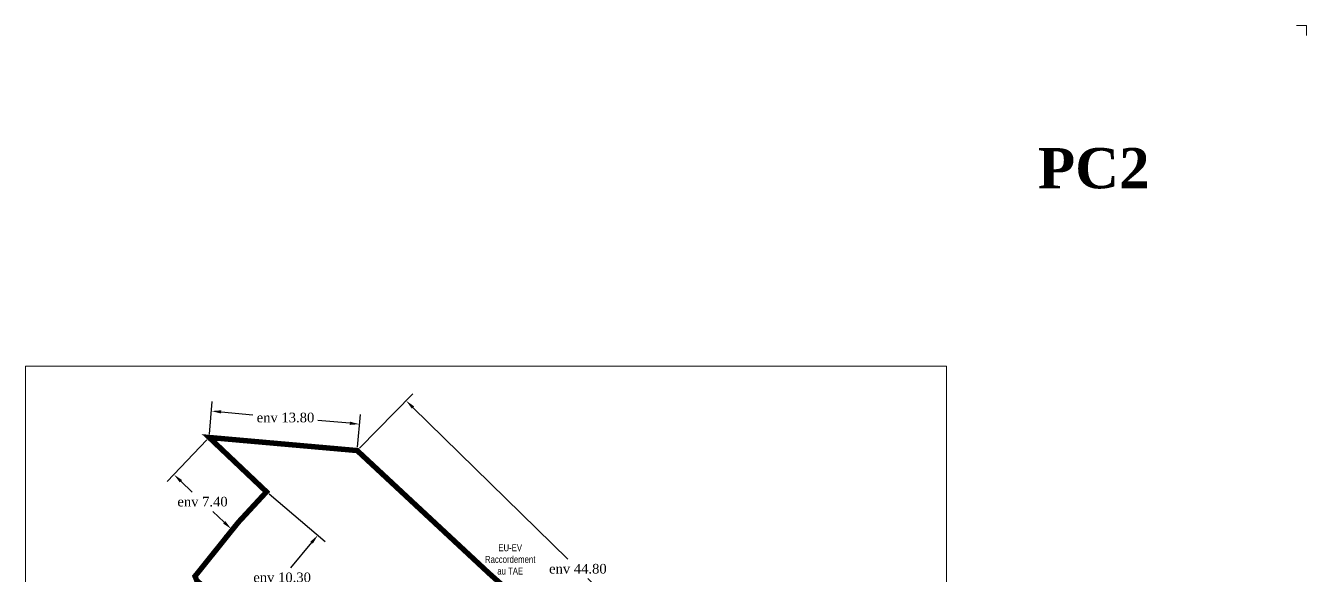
# Model space of a CAD drawing. Header units: millimetres. Extents: x -17502 to -16646, y 1856 to 2034.
# Drawn here: x -17053.35 to -17029.51, y 1875.38 to 1885.62 of the extents above; entities that cross this region are included whole.
import ezdxf

# ---------------------------------------------------------------- set-up
doc = ezdxf.new("R2010")
doc.units = ezdxf.units.MM
doc.linetypes.add('CONTINU', pattern=[0])
doc.layers.get('0').update_dxf_attribs({"lineweight": 9})
doc.layers.get('Defpoints').update_dxf_attribs({"lineweight": 9})
doc.layers.add('Standard', color=7, linetype='CONTINU', lineweight=25)
doc.styles.add('Comic Sans MS', font='comic.ttf')
doc.styles.get("Standard").update_dxf_attribs({"font": 'times.ttf'})
doc.dimstyles.get("Standard").update_dxf_attribs({"dimtxt": 0.18, "dimasz": 0.18, "dimexe": 0.18, "dimexo": 0.0625, "dimgap": 0.09, "dimtad": 0, "dimtih": 1, "dimtoh": 1, "dimzin": 0, "dimdsep": 46, "dimtxsty": 'Standard', "dimcen": 0.09, "dimadec": 0, "dimazin": 0, "dimtfac": 1, "dimtofl": 0, "dimtmove": 0, "dimatfit": 3, "dimfxl": 1, "dimtolj": 1, "dimtzin": 0, "dimarcsym": 0})
picture_1 = doc.add_image_def('image4.jpg', size_in_pixel=(1012, 939))

# ---------------------------------------------------------------- blocks, each defined once
blk = doc.blocks.new('*D481')
at = {"color": 0, "lineweight": -2, "transparency": 16777216}
for p, q in [((-17049.928, 1878.015), (-17049.874, 1878.623)), ((-17049.711, 1878.428), (-17049.117, 1878.375)), ((-17047.173, 1877.771), (-17047.119, 1878.379)), ((-17047.314, 1878.216), (-17047.908, 1878.268))]:
    blk.add_line(p, q, dxfattribs=at)
at = {"color": 0, "lineweight": 9, "transparency": 16777216}
for points in [[(-17049.708, 1878.458), (-17049.713, 1878.398), (-17049.89, 1878.444)], [(-17047.311, 1878.246), (-17047.316, 1878.186), (-17047.135, 1878.2)]]:
    blk.add_solid(points, dxfattribs=at)
at = {"layer": 'Defpoints', "color": 0, "lineweight": 9, "transparency": 16777216}
for p in [(-17047.135, 1878.2), (-17049.933, 1877.952), (-17047.178, 1877.708)]:
    blk.add_point(p, dxfattribs=at)
at = {"color": 0, "lineweight": 9, "transparency": 16777216, "insert": (-17048.512, 1878.322), "char_height": 0.18, "attachment_point": 5}
blk.add_mtext('\\A1;env 13.80', dxfattribs=at)
blk = doc.blocks.new('*D482')
at = {"color": 0, "lineweight": -2, "transparency": 16777216}
for p, q in [((-17047.134, 1877.753), (-17046.142, 1878.766)), ((-17046.14, 1878.511), (-17043.255, 1875.687)), ((-17040, 1872.499), (-17042.884, 1875.323)), ((-17040.737, 1871.488), (-17039.745, 1872.501))]:
    blk.add_line(p, q, dxfattribs=at)
at = {"color": 0, "lineweight": 9, "transparency": 16777216}
for points in [[(-17046.119, 1878.533), (-17046.161, 1878.49), (-17046.268, 1878.637)], [(-17039.979, 1872.52), (-17040.021, 1872.477), (-17039.871, 1872.373)]]:
    blk.add_solid(points, dxfattribs=at)
at = {"layer": 'Defpoints', "color": 0, "lineweight": 9, "transparency": 16777216}
for p in [(-17047.178, 1877.708), (-17039.871, 1872.373), (-17040.781, 1871.444)]:
    blk.add_point(p, dxfattribs=at)
at = {"color": 0, "lineweight": 9, "transparency": 16777216, "insert": (-17043.07, 1875.505), "char_height": 0.18, "attachment_point": 5}
blk.add_mtext('\\A1;env 44.80', dxfattribs=at)
blk = doc.blocks.new('*D492')
at = {"color": 0, "lineweight": -2, "transparency": 16777216}
for p, q in [((-17048.818, 1876.899), (-17047.772, 1876.014)), ((-17048.026, 1875.993), (-17048.421, 1875.526)), ((-17050.148, 1875.326), (-17049.102, 1874.442)), ((-17049.123, 1874.696), (-17048.728, 1875.162))]:
    blk.add_line(p, q, dxfattribs=at)
at = {"color": 0, "lineweight": 9, "transparency": 16777216}
for points in [[(-17048.049, 1876.012), (-17048.003, 1875.974), (-17047.91, 1876.13)], [(-17049.146, 1874.715), (-17049.1, 1874.676), (-17049.239, 1874.558)]]:
    blk.add_solid(points, dxfattribs=at)
at = {"layer": 'Defpoints', "color": 0, "lineweight": 9, "transparency": 16777216}
for p in [(-17048.866, 1876.939), (-17047.91, 1876.13), (-17050.196, 1875.367)]:
    blk.add_point(p, dxfattribs=at)
at = {"color": 0, "lineweight": 9, "transparency": 16777216, "insert": (-17048.575, 1875.344), "char_height": 0.18, "attachment_point": 5}
blk.add_mtext('\\A1;env 10.30', dxfattribs=at)
blk = doc.blocks.new('*D493')
at = {"color": 0, "lineweight": -2, "transparency": 16777216}
for p, q in [((-17049.976, 1877.907), (-17050.713, 1877.131)), ((-17050.459, 1877.137), (-17050.247, 1876.936)), ((-17048.909, 1876.894), (-17049.646, 1876.117)), ((-17049.653, 1876.372), (-17049.864, 1876.573))]:
    blk.add_line(p, q, dxfattribs=at)
at = {"color": 0, "lineweight": 9, "transparency": 16777216}
for points in [[(-17050.438, 1877.159), (-17050.48, 1877.116), (-17050.589, 1877.261)], [(-17049.632, 1876.394), (-17049.673, 1876.35), (-17049.522, 1876.248)]]:
    blk.add_solid(points, dxfattribs=at)
at = {"layer": 'Defpoints', "color": 0, "lineweight": 9, "transparency": 16777216}
for p in [(-17049.933, 1877.952), (-17050.589, 1877.261), (-17048.866, 1876.939)]:
    blk.add_point(p, dxfattribs=at)
at = {"color": 0, "lineweight": 9, "transparency": 16777216, "insert": (-17050.056, 1876.755), "char_height": 0.18, "attachment_point": 5}
blk.add_mtext('\\A1;env 7.40', dxfattribs=at)

msp = doc.modelspace()

# ---------------------------------------------------------------- linework, layer by layer
at = {"color": 5, "lineweight": 9, "const_width": 0.1}
msp.add_lwpolyline([(-17039.918, 1869.826), (-17040.781, 1871.444), (-17042.56, 1873.5), (-17044.716, 1875.414), (-17047.178, 1877.708), (-17049.933, 1877.952), (-17048.866, 1876.939), (-17049.39, 1876.372), (-17050.196, 1875.367), (-17047.406, 1868.416), (-17047.893, 1868.324), (-17043.202, 1865.073), (-17038.247, 1864.014), (-17037.13, 1864.354), (-17037.258, 1865.102), (-17039.451, 1865.713), (-17039.143, 1866.832)], close=True, dxfattribs=at)
at = {"layer": 'Defpoints', "lineweight": 9}
msp.add_lwpolyline([(-17029.698, 1885.625), (-17029.512, 1885.625), (-17029.512, 1885.438)], dxfattribs=at)
msp.add_point((-17029.512, 1885.625), dxfattribs=at)
msp.add_point((-17029.512, 1885.625), dxfattribs=at)

# ---------------------------------------------------------------- texts
at = {"color": 5, "lineweight": 9, "insert": (-17034.507, 1883.344), "char_height": 0.75, "width": 38.0193, "attachment_point": 1}
msp.add_mtext('{\\fTimes New Roman|b1|i0|c0|p18;PC2}', dxfattribs=at)
at = {"layer": 'Standard', "color": 7, "lineweight": 9, "insert": (-17044.33, 1875.68, -3.1), "char_height": 0.13, "width": 1.01944, "attachment_point": 5, "style": 'Comic Sans MS'}
msp.add_mtext('{\\W0.83;\\C5;EU-EV\\PRaccordement au TAE}', dxfattribs=at)

# ---------------------------------------------------------------- dimensions: what is measured, and where the dimension line sits
at = {"lineweight": 9}
for p1, p2, distance, text, picture, middle in [((-17049.933, 1877.952), (-17047.178, 1877.708), 0.493, 'env 13.80', '*D481', (-17048.512, 1878.322)), ((-17047.178, 1877.708), (-17040.781, 1871.444), 1.3, 'env 44.80', '*D482', (-17043.07, 1875.505)), ((-17048.866, 1876.939), (-17049.933, 1877.952), 0.953, 'env 7.40', '*D493', (-17050.056, 1876.755)), ((-17050.196, 1875.367), (-17048.866, 1876.939), -1.252, 'env 10.30', '*D492', (-17048.575, 1875.344))]:
    dim = msp.add_aligned_dim(p1=p1, p2=p2, distance=distance, text=text, dimstyle='Standard', dxfattribs=at)
    dim.commit()
    dim.dimension.update_dxf_attribs({"geometry": picture, "text_midpoint": middle})

# ---------------------------------------------------------------- pictures from other files: only their frames are drawn
image = msp.add_image(picture_1, insert=(-17053.349, 1863.383), size_in_units=(17.137, 15.9), dxfattribs=at)
image.dxf.flags = 7

doc.saveas('drawing.dxf')
